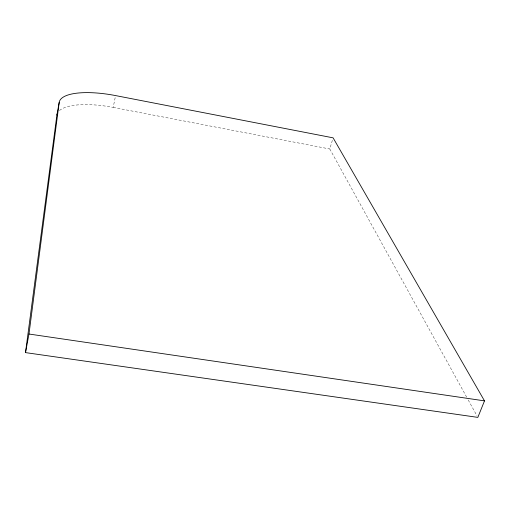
<?xml version="1.0" encoding="UTF-8"?>
<svg xmlns="http://www.w3.org/2000/svg" width="510" height="510" viewBox="0 0 510 510"><rect width="100%" height="100%" fill="white"/><g stroke="black" fill="none" stroke-linecap="round" stroke-linejoin="round"><path stroke-width="0.38" stroke-dasharray="2.55 1.91" d="M59.466 110.581A57.247 18.838 12.1 0 1 113.182 107.406L115.292 97.059M466.688 397.169L329.785 148.984L332.66 139.326M113.182 107.406L329.785 148.984M468.225 399.955L477.073 415.988"/><path stroke-width="0.76" d="M25.5 352.608L28.981 334.024L59.179 102.535A57.541 18.284 12.2 0 1 115.591 95.587L333.1 137.84L484.5 400.873L477.838 417.384L25.5 352.608L56.903 115.05L59.179 102.535M28.981 334.024L484.5 400.873M56.903 115.05A57.247 18.838 12.1 0 1 57.19 113.838"/></g></svg>
